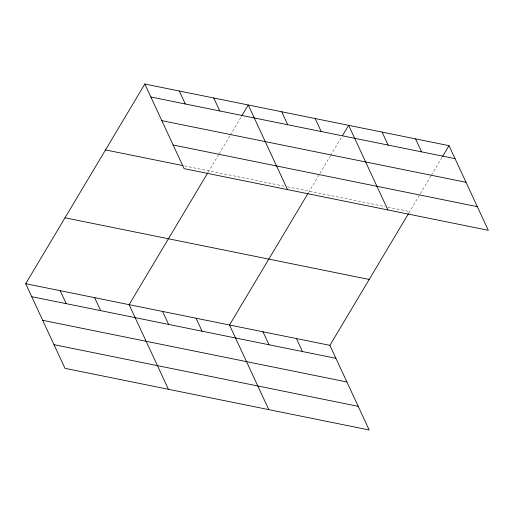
<?xml version="1.0" encoding="UTF-8"?>
<svg xmlns="http://www.w3.org/2000/svg" width="514" height="514" viewBox="0 0 514 514"><rect width="100%" height="100%" fill="white"/><g stroke="black" fill="none" stroke-linecap="round" stroke-linejoin="round"><path stroke-width="0.39" stroke-dasharray="2.57 1.93" d="M208.125 172.235L218.765 154.406M219.176 153.718L229.822 135.869M230.233 135.182L241.696 115.965M308.509 192.577L319.56 174.06M319.965 173.372L330.206 156.211M330.611 155.524L341.669 136.994M408.893 212.918L419.944 194.401M420.349 193.714L430.995 175.872M431.407 175.184L442.053 157.335M184.648 165.951L284.422 186.171M287.532 186.8L384.806 206.512M387.916 207.148L409.703 211.562"/><path stroke-width="0.77" d="M25.7 283.702L329.892 345.344L369.174 429.974L64.982 368.332L25.7 283.702L144.826 84.026L449.018 145.668L488.3 230.298L184.108 168.656L144.826 84.026M207.72 172.91L129.123 304.661L168.412 389.291M241.696 115.965L248.249 104.984L287.532 189.615M308.104 193.258L229.507 325.002L268.796 409.632M342.491 135.619L348.633 125.326L387.916 209.956M329.892 345.344L408.489 213.599M442.464 156.648L449.018 145.668M150.846 96.998L455.038 158.646M161.82 120.649L466.012 182.29M173.134 145.012L477.326 206.654M105.511 149.915L183.08 165.636M65.008 217.807L369.2 279.449M31.72 296.674L335.912 358.322M42.701 320.325L346.892 381.966M54.009 344.682L358.2 406.33M415.556 138.889L421.576 151.861M382.095 132.104L388.115 145.083M315.172 118.548L321.192 131.52M281.711 111.763L287.731 124.741M213.773 97.994L219.799 110.973M296.43 338.565L302.45 351.537M179.296 91.01L185.323 103.989M262.969 331.781L268.995 344.759M196.046 318.217L202.073 331.196M162.585 311.439L168.611 324.418M94.653 297.67L100.673 310.649M60.177 290.686L66.197 303.658"/></g></svg>
